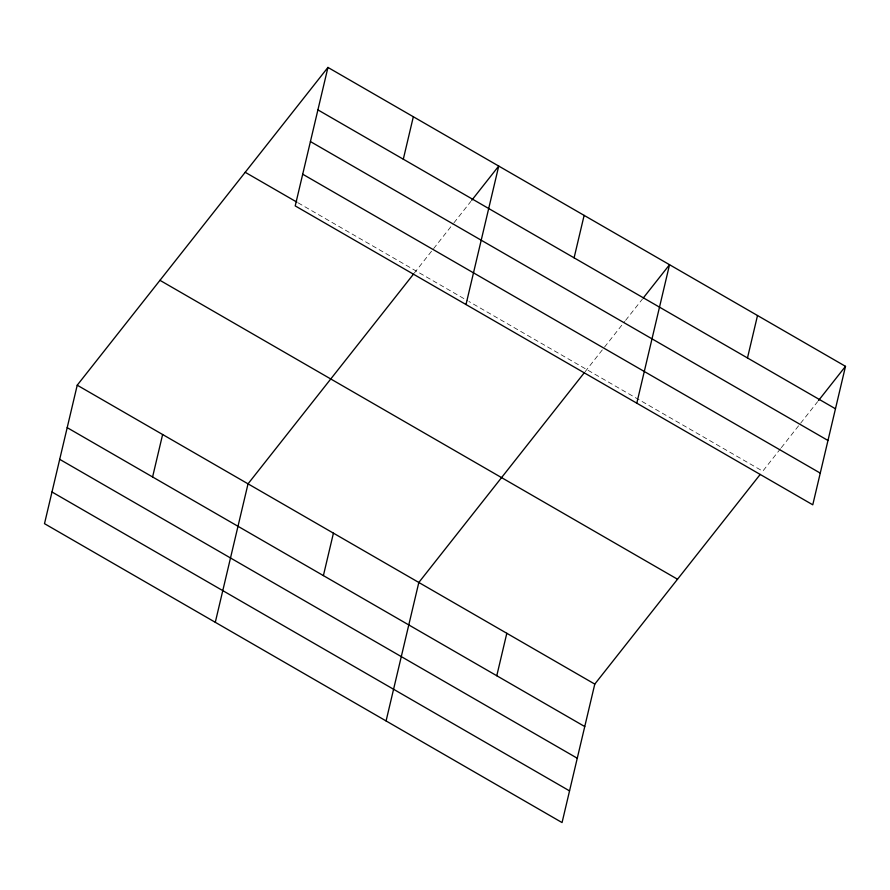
<?xml version="1.0" encoding="UTF-8"?>
<svg xmlns="http://www.w3.org/2000/svg" width="890" height="890" viewBox="0 0 890 890"><rect width="100%" height="100%" fill="white"/><g stroke="black" fill="none" stroke-linecap="round" stroke-linejoin="round"><path stroke-width="0.67" stroke-dasharray="4.45 3.34" d="M414.295 273.085L453.144 223.846M453.989 222.778L470.877 201.374M585.097 371.731L603.676 348.168M604.521 347.1L624.791 321.412M625.625 320.344L642.513 298.94M780.497 448.727L762.763 471.199L468.93 301.499M781.342 447.659L817.643 401.646M298.128 202.853L467.717 300.798"/><path stroke-width="1.33" d="M327.943 67.429L295.213 205.902L812.77 504.808L845.5 366.335L327.943 67.429L77.23 385.192L44.5 523.665L562.057 822.571L594.787 684.098L760.205 474.437M152.59 476.962L162.625 434.52M215.291 622.31L248.032 483.837L413.45 274.176M403.303 159.199L413.338 116.746M323.393 575.607L333.427 533.154M466.004 304.536L498.734 166.063L471.722 200.306M386.082 720.944L418.823 582.472L584.24 372.81M574.095 257.833L584.129 215.38M496.776 675.744L506.811 633.291M636.795 403.17L669.536 264.708L643.359 297.872M747.478 357.969L757.512 315.516M818.489 400.567L845.5 366.335M317.908 109.882L835.465 408.777M310.421 141.566L827.978 440.472M302.7 174.206L820.257 473.113M245.206 172.293L296.926 202.163M159.966 280.328L677.524 579.234M77.23 385.192L594.787 684.098M67.195 427.645L584.752 726.552M59.708 459.34L577.265 758.236M51.987 491.981L569.544 790.887"/></g></svg>
